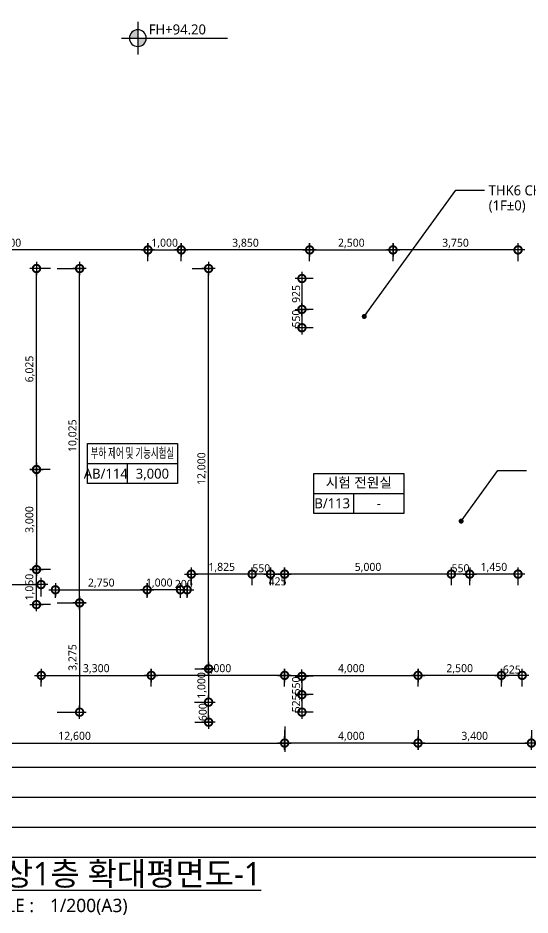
# Model space of a CAD drawing. Header units: millimetres. Extents: x 6046 to 249480, y 2179 to 57100.
# Drawn here: x 48671 to 64030, y 2179 to 29075 of the extents above; entities that cross this region are included whole.
import ezdxf
from ezdxf.enums import TextEntityAlignment as Align

# ---------------------------------------------------------------- set-up
doc = ezdxf.new("R2010")
doc.units = ezdxf.units.MM
doc.header["$LTSCALE"] = 100
doc.layers.get('DEFPOINTS').update_dxf_attribs({"color": 137})
for name, color, linetype in [('DIM1', 7, 'Continuous'), ('SYM', 6, 'Continuous'), ('SYM-LEAD', 6, 'Continuous'), ('SYM-LEVEL', 7, 'Continuous'), ('TEXT', 3, 'Continuous'), ('TEXT-NOTE', 6, 'Continuous')]:
    doc.layers.add(name, color=color, linetype=linetype)
doc.layers.add('TEMP', color=171, linetype='Continuous', plot=False)
doc.styles.add('스타일1', font='malgun.ttf')
doc.styles.add('스타일2', font='malgunbd.ttf')
doc.dimstyles.new('DIM-QD 1', dxfattribs={"dimtxt": 3, "dimasz": 1.5, "dimexe": 1, "dimexo": 0, "dimgap": 1, "dimtad": 1, "dimdec": 3, "dimdsep": 46, "dimlunit": 6, "dimtxsty": '스타일1', "dimblk1": 'ARCHTICK', "dimblk2": 'ARCHTICK', "dimsah": 1, "dimcen": 0, "dimclrd": 256, "dimclre": 256, "dimclrt": 3, "dimazin": 2, "dimtfac": 1, "dimtdec": 3, "dimtix": 1, "dimtmove": 2, "dimatfit": 3, "dimldrblk": 'ARCHTICK', "dimfxl": 1, "dimtolj": 1, "dimtzin": 0, "dimarcsym": 0})
doc.dimstyles.new('GAUN-100-I', dxfattribs={"dimscale": 100, "dimtxt": 2.4, "dimasz": 1, "dimexe": 1, "dimexo": 1, "dimgap": 0.5, "dimtad": 1, "dimdec": 0, "dimzin": 1, "dimdsep": 46, "dimlunit": 6, "dimtxsty": '스타일1', "dimblk": 'GAUN-DOT', "dimcen": -2, "dimdle": 2, "dimclrd": 256, "dimclre": 256, "dimclrt": 4, "dimadec": 0, "dimazin": 0, "dimtfac": 1, "dimtdec": 0, "dimtix": 1, "dimtmove": 2, "dimatfit": 3, "dimldrblk": 'DOTSMALL', "dimfxl": 1, "dimtolj": 1, "dimtzin": 1, "dimarcsym": 0})

# ---------------------------------------------------------------- blocks, each defined once
blk = doc.blocks.new('dwgtitle')
at = {"layer": 'SYM', "color": 3, "style": '스타일1'}
blk.add_text('SCALE :', height=4, dxfattribs=at).set_placement((12.25, -1.4))
for tag, p, height in [('%%UTITLE', (12.25, 6.59), 7), ('1/100', (34.89, -1.4), 4)]:
    blk.add_attdef(tag, p, '', height=height, dxfattribs=at)
at = {"layer": 'SYM', "color": 6, "style": '스타일2'}
blk.add_attdef('A', text='', height=10, dxfattribs=at).set_placement((4.89, 5), align=Align.MIDDLE)
blk = doc.blocks.new('room')
at = {"layer": 'TEXT-NOTE'}
for p, q in [((0, 0), (0, 12)), ((0, 12), (27, 12)), ((27, 12), (27, 0)), ((0, 6), (27, 6)), ((12, 0), (12, 6)), ((27, 0), (0, 0))]:
    blk.add_line(p, q, dxfattribs=at)
at = {"layer": 'TEXT-NOTE', "color": 3, "style": '스타일1'}
for tag, p in [('실명', (13.5, 9.28)), ('101', (5.53, 3.02)), ('2400', (19.5, 3))]:
    blk.add_attdef(tag, text='', height=3, dxfattribs=at).set_placement(p, align=Align.MIDDLE)
blk = doc.blocks.new('GAUN-DOT')
at = {"linetype": 'ByBlock'}
for p, q in [((2, 0), (-2, 0)), ((0, -2), (0, 2))]:
    blk.add_line(p, q, dxfattribs=at)
at = {"const_width": 2.25}
blk.add_lwpolyline([(0, 0.28125, 1), (0, -0.28125, 1)], format="xyb", close=True, dxfattribs=at)
blk = doc.blocks.new('*D81')
at = {"layer": 'DEFPOINTS', "color": 0, "transparency": 16777216}
for p in [(44170, 22120), (44170, 21687), (52570, 21687)]:
    blk.add_point(p, dxfattribs=at)
at = {"layer": 'DIM1', "lineweight": -2, "transparency": 16777216}
for p, q in [((44170, 21787), (44170, 22220)), ((52470, 22120), (44270, 22120)), ((52570, 21787), (52570, 22220))]:
    blk.add_line(p, q, dxfattribs=at)
at = {"layer": 'DIM1', "lineweight": -2, "transparency": 16777216, "xscale": 100, "yscale": 100, "zscale": 100, "rotation": 180}
blk.add_blockref('GAUN-DOT', (44170, 22120), dxfattribs=at)
at = {"layer": 'DIM1', "lineweight": -2, "transparency": 16777216, "xscale": 100, "yscale": 100, "zscale": 100}
blk.add_blockref('GAUN-DOT', (52570, 22120), dxfattribs=at)
at = {"layer": 'DIM1', "color": 4, "transparency": 16777216, "insert": (48370, 22314), "char_height": 240, "attachment_point": 5, "style": '스타일1'}
blk.add_mtext('\\A1;8,400', dxfattribs=at)
blk = doc.blocks.new('_DotSmall')
at = {"color": 0, "linetype": 'ByBlock', "const_width": 0.5}
blk.add_lwpolyline([(-0.0625, 0, 1), (0.0625, 0, 1)], format="xyb", close=True, dxfattribs=at)
blk = doc.blocks.new('*D82')
at = {"layer": 'DEFPOINTS', "color": 0, "transparency": 16777216}
for p in [(53570, 22120), (52570, 21687), (53570, 21687)]:
    blk.add_point(p, dxfattribs=at)
at = {"layer": 'DIM1', "lineweight": -2, "transparency": 16777216}
for p, q in [((52570, 21787), (52570, 22220)), ((52670, 22120), (53470, 22120)), ((53570, 21787), (53570, 22220))]:
    blk.add_line(p, q, dxfattribs=at)
at = {"layer": 'DIM1', "lineweight": -2, "transparency": 16777216, "xscale": 100, "yscale": 100, "zscale": 100, "rotation": 180}
blk.add_blockref('GAUN-DOT', (52570, 22120), dxfattribs=at)
at = {"layer": 'DIM1', "lineweight": -2, "transparency": 16777216, "xscale": 100, "yscale": 100, "zscale": 100}
blk.add_blockref('GAUN-DOT', (53570, 22120), dxfattribs=at)
at = {"layer": 'DIM1', "color": 4, "transparency": 16777216, "insert": (53070, 22315), "char_height": 240, "attachment_point": 5, "style": '스타일1'}
blk.add_mtext('\\A1;1,000', dxfattribs=at)
blk = doc.blocks.new('*D84')
at = {"layer": 'DEFPOINTS', "color": 0, "transparency": 16777216}
for p in [(53570, 22120), (53570, 21687), (57420, 21687)]:
    blk.add_point(p, dxfattribs=at)
at = {"layer": 'DIM1', "lineweight": -2, "transparency": 16777216}
for p, q in [((53570, 21787), (53570, 22220)), ((57320, 22120), (53670, 22120)), ((57420, 21787), (57420, 22220))]:
    blk.add_line(p, q, dxfattribs=at)
at = {"layer": 'DIM1', "lineweight": -2, "transparency": 16777216, "xscale": 100, "yscale": 100, "zscale": 100, "rotation": 180}
blk.add_blockref('GAUN-DOT', (53570, 22120), dxfattribs=at)
at = {"layer": 'DIM1', "lineweight": -2, "transparency": 16777216, "xscale": 100, "yscale": 100, "zscale": 100}
blk.add_blockref('GAUN-DOT', (57420, 22120), dxfattribs=at)
at = {"layer": 'DIM1', "color": 4, "transparency": 16777216, "insert": (55495, 22314), "char_height": 240, "attachment_point": 5, "style": '스타일1'}
blk.add_mtext('\\A1;3,850', dxfattribs=at)
blk = doc.blocks.new('*D85')
at = {"layer": 'DEFPOINTS', "color": 0, "transparency": 16777216}
for p in [(59920, 22120), (57420, 21687), (59920, 21687)]:
    blk.add_point(p, dxfattribs=at)
at = {"layer": 'DIM1', "lineweight": -2, "transparency": 16777216}
for p, q in [((57420, 21787), (57420, 22220)), ((57520, 22120), (59820, 22120)), ((59920, 21787), (59920, 22220))]:
    blk.add_line(p, q, dxfattribs=at)
at = {"layer": 'DIM1', "lineweight": -2, "transparency": 16777216, "xscale": 100, "yscale": 100, "zscale": 100, "rotation": 180}
blk.add_blockref('GAUN-DOT', (57420, 22120), dxfattribs=at)
at = {"layer": 'DIM1', "lineweight": -2, "transparency": 16777216, "xscale": 100, "yscale": 100, "zscale": 100}
blk.add_blockref('GAUN-DOT', (59920, 22120), dxfattribs=at)
at = {"layer": 'DIM1', "color": 4, "transparency": 16777216, "insert": (58670, 22314), "char_height": 240, "attachment_point": 5, "style": '스타일1'}
blk.add_mtext('\\A1;2,500', dxfattribs=at)
blk = doc.blocks.new('*D86')
at = {"layer": 'DEFPOINTS', "color": 0, "transparency": 16777216}
for p in [(59920, 22120), (59920, 21687), (63670, 21687)]:
    blk.add_point(p, dxfattribs=at)
at = {"layer": 'DIM1', "lineweight": -2, "transparency": 16777216}
for p, q in [((59920, 21787), (59920, 22220)), ((63570, 22120), (60020, 22120)), ((63670, 21787), (63670, 22220))]:
    blk.add_line(p, q, dxfattribs=at)
at = {"layer": 'DIM1', "lineweight": -2, "transparency": 16777216, "xscale": 100, "yscale": 100, "zscale": 100, "rotation": 180}
blk.add_blockref('GAUN-DOT', (59920, 22120), dxfattribs=at)
at = {"layer": 'DIM1', "lineweight": -2, "transparency": 16777216, "xscale": 100, "yscale": 100, "zscale": 100}
blk.add_blockref('GAUN-DOT', (63670, 22120), dxfattribs=at)
at = {"layer": 'DIM1', "color": 4, "transparency": 16777216, "insert": (61795, 22314), "char_height": 240, "attachment_point": 5, "style": '스타일1'}
blk.add_mtext('\\A1;3,750', dxfattribs=at)
blk = doc.blocks.new('*D87')
at = {"layer": 'DEFPOINTS', "color": 0, "transparency": 16777216}
for p in [(49745, 21562), (50521, 21562), (49745, 11537)]:
    blk.add_point(p, dxfattribs=at)
at = {"layer": 'DIM1', "lineweight": -2, "transparency": 16777216}
for p, q in [((49845, 21562), (50621, 21562)), ((50521, 11637), (50521, 21462)), ((49845, 11537), (50621, 11537))]:
    blk.add_line(p, q, dxfattribs=at)
at = {"layer": 'DIM1', "lineweight": -2, "transparency": 16777216, "xscale": 100, "yscale": 100, "zscale": 100}
for p, rotation in [((50521, 21562), 90), ((50521, 11537), 270)]:
    blk.add_blockref('GAUN-DOT', p, dxfattribs=dict(at, rotation=rotation))
at = {"layer": 'DIM1', "color": 4, "transparency": 16777216, "insert": (50326, 16550), "char_height": 240, "attachment_point": 5, "rotation": 90, "style": '스타일1'}
blk.add_mtext('\\A1;10,025', dxfattribs=at)
blk = doc.blocks.new('*D88')
at = {"layer": 'DEFPOINTS', "color": 0, "transparency": 16777216}
for p in [(49745, 11537), (49745, 8262), (50521, 8262)]:
    blk.add_point(p, dxfattribs=at)
at = {"layer": 'DIM1', "lineweight": -2, "transparency": 16777216}
for p, q in [((49845, 11537), (50621, 11537)), ((50521, 11437), (50521, 8362)), ((49845, 8262), (50621, 8262))]:
    blk.add_line(p, q, dxfattribs=at)
at = {"layer": 'DIM1', "lineweight": -2, "transparency": 16777216, "xscale": 100, "yscale": 100, "zscale": 100}
for p, rotation in [((50521, 11537), 90), ((50521, 8262), 270)]:
    blk.add_blockref('GAUN-DOT', p, dxfattribs=dict(at, rotation=rotation))
at = {"layer": 'DIM1', "color": 4, "transparency": 16777216, "insert": (50327, 9900), "char_height": 240, "attachment_point": 5, "rotation": 90, "style": '스타일1'}
blk.add_mtext('\\A1;3,275', dxfattribs=at)
blk = doc.blocks.new('*D89')
at = {"layer": 'DEFPOINTS', "color": 0, "transparency": 16777216}
for p in [(53745, 11931), (53545, 11587), (53745, 11587)]:
    blk.add_point(p, dxfattribs=at)
at = {"layer": 'DIM1', "lineweight": -2, "transparency": 16777216}
for p, q in [((53445, 11931), (53345, 11931)), ((53545, 11687), (53545, 12031)), ((53545, 11931), (53745, 11931)), ((53745, 11687), (53745, 12031)), ((53845, 11931), (53945, 11931))]:
    blk.add_line(p, q, dxfattribs=at)
at = {"layer": 'DIM1', "lineweight": -2, "transparency": 16777216, "xscale": 100, "yscale": 100, "zscale": 100}
blk.add_blockref('GAUN-DOT', (53545, 11931), dxfattribs=at)
at = {"layer": 'DIM1', "lineweight": -2, "transparency": 16777216, "xscale": 100, "yscale": 100, "zscale": 100, "rotation": 180}
blk.add_blockref('GAUN-DOT', (53745, 11931), dxfattribs=at)
at = {"layer": 'DIM1', "color": 4, "transparency": 16777216, "insert": (53645, 12105), "char_height": 240, "attachment_point": 5, "style": '스타일1'}
blk.add_mtext('\\A1;200', dxfattribs=at)
blk = doc.blocks.new('*D90')
at = {"layer": 'DEFPOINTS', "color": 0, "transparency": 16777216}
for p in [(52545, 11931), (52545, 11587), (53545, 11587)]:
    blk.add_point(p, dxfattribs=at)
at = {"layer": 'DIM1', "lineweight": -2, "transparency": 16777216}
for p, q in [((52545, 11687), (52545, 12031)), ((53445, 11931), (52645, 11931)), ((53545, 11687), (53545, 12031))]:
    blk.add_line(p, q, dxfattribs=at)
at = {"layer": 'DIM1', "lineweight": -2, "transparency": 16777216, "xscale": 100, "yscale": 100, "zscale": 100, "rotation": 180}
blk.add_blockref('GAUN-DOT', (52545, 11931), dxfattribs=at)
at = {"layer": 'DIM1', "lineweight": -2, "transparency": 16777216, "xscale": 100, "yscale": 100, "zscale": 100}
blk.add_blockref('GAUN-DOT', (53545, 11931), dxfattribs=at)
at = {"layer": 'DIM1', "color": 4, "transparency": 16777216, "insert": (52908, 12126), "char_height": 240, "attachment_point": 5, "style": '스타일1'}
blk.add_mtext('\\A1;1,000', dxfattribs=at)
blk = doc.blocks.new('*D91')
at = {"layer": 'DEFPOINTS', "color": 0, "transparency": 16777216}
for p in [(52545, 11931), (49795, 11587), (52545, 11587)]:
    blk.add_point(p, dxfattribs=at)
at = {"layer": 'DIM1', "lineweight": -2, "transparency": 16777216}
for p, q in [((49795, 11687), (49795, 12031)), ((49895, 11931), (52445, 11931)), ((52545, 11687), (52545, 12031))]:
    blk.add_line(p, q, dxfattribs=at)
at = {"layer": 'DIM1', "lineweight": -2, "transparency": 16777216, "xscale": 100, "yscale": 100, "zscale": 100, "rotation": 180}
blk.add_blockref('GAUN-DOT', (49795, 11931), dxfattribs=at)
at = {"layer": 'DIM1', "lineweight": -2, "transparency": 16777216, "xscale": 100, "yscale": 100, "zscale": 100}
blk.add_blockref('GAUN-DOT', (52545, 11931), dxfattribs=at)
at = {"layer": 'DIM1', "color": 4, "transparency": 16777216, "insert": (51170, 12125), "char_height": 240, "attachment_point": 5, "style": '스타일1'}
blk.add_mtext('\\A1;2,750', dxfattribs=at)
blk = doc.blocks.new('*D92')
at = {"layer": 'DEFPOINTS', "color": 0, "transparency": 16777216}
for p in [(53870, 8562), (54389, 8562), (53877, 7962)]:
    blk.add_point(p, dxfattribs=at)
at = {"layer": 'DIM1', "lineweight": -2, "transparency": 16777216}
for p, q in [((54389, 8662), (54389, 8762)), ((53970, 8562), (54489, 8562)), ((54389, 7962), (54389, 8562)), ((53977, 7962), (54489, 7962)), ((54389, 7862), (54389, 7762))]:
    blk.add_line(p, q, dxfattribs=at)
at = {"layer": 'DIM1', "lineweight": -2, "transparency": 16777216, "xscale": 100, "yscale": 100, "zscale": 100}
for p, rotation in [((54389, 8562), 270), ((54389, 7962), 90)]:
    blk.add_blockref('GAUN-DOT', p, dxfattribs=dict(at, rotation=rotation))
at = {"layer": 'DIM1', "color": 4, "transparency": 16777216, "insert": (54215, 8262), "char_height": 240, "attachment_point": 5, "rotation": 90, "style": '스타일1'}
blk.add_mtext('\\A1;600', dxfattribs=at)
blk = doc.blocks.new('*D93')
at = {"layer": 'DEFPOINTS', "color": 0, "transparency": 16777216}
for p in [(53877, 9562), (53870, 8562), (54389, 8562)]:
    blk.add_point(p, dxfattribs=at)
at = {"layer": 'DIM1', "lineweight": -2, "transparency": 16777216}
for p, q in [((53977, 9562), (54489, 9562)), ((54389, 9462), (54389, 8662)), ((53970, 8562), (54489, 8562))]:
    blk.add_line(p, q, dxfattribs=at)
at = {"layer": 'DIM1', "lineweight": -2, "transparency": 16777216, "xscale": 100, "yscale": 100, "zscale": 100}
for p, rotation in [((54389, 9562), 90), ((54389, 8562), 270)]:
    blk.add_blockref('GAUN-DOT', p, dxfattribs=dict(at, rotation=rotation))
at = {"layer": 'DIM1', "color": 4, "transparency": 16777216, "insert": (54194, 9062), "char_height": 240, "attachment_point": 5, "rotation": 90, "style": '스타일1'}
blk.add_mtext('\\A1;1,000', dxfattribs=at)
blk = doc.blocks.new('*D94')
at = {"layer": 'DEFPOINTS', "color": 0, "transparency": 16777216}
for p in [(53793, 21562), (54389, 21562), (53877, 9562)]:
    blk.add_point(p, dxfattribs=at)
at = {"layer": 'DIM1', "lineweight": -2, "transparency": 16777216}
for p, q in [((53893, 21562), (54489, 21562)), ((54389, 9662), (54389, 21462)), ((53977, 9562), (54489, 9562))]:
    blk.add_line(p, q, dxfattribs=at)
at = {"layer": 'DIM1', "lineweight": -2, "transparency": 16777216, "xscale": 100, "yscale": 100, "zscale": 100}
for p, rotation in [((54389, 21562), 90), ((54389, 9562), 270)]:
    blk.add_blockref('GAUN-DOT', p, dxfattribs=dict(at, rotation=rotation))
at = {"layer": 'DIM1', "color": 4, "transparency": 16777216, "insert": (54194, 15562), "char_height": 240, "attachment_point": 5, "rotation": 90, "style": '스타일1'}
blk.add_mtext('\\A1;12,000', dxfattribs=at)
blk = doc.blocks.new('*D97')
at = {"layer": 'DEFPOINTS', "color": 0, "transparency": 16777216}
for p in [(44070, 7827), (56670, 7827), (56670, 7336)]:
    blk.add_point(p, dxfattribs=at)
at = {"layer": 'DIM1', "lineweight": -2, "transparency": 16777216}
for p, q in [((44070, 7727), (44070, 7236)), ((56670, 7727), (56670, 7236)), ((44170, 7336), (56570, 7336))]:
    blk.add_line(p, q, dxfattribs=at)
at = {"layer": 'DIM1', "lineweight": -2, "transparency": 16777216, "xscale": 100, "yscale": 100, "zscale": 100, "rotation": 180}
blk.add_blockref('GAUN-DOT', (44070, 7336), dxfattribs=at)
at = {"layer": 'DIM1', "lineweight": -2, "transparency": 16777216, "xscale": 100, "yscale": 100, "zscale": 100}
blk.add_blockref('GAUN-DOT', (56670, 7336), dxfattribs=at)
at = {"layer": 'DIM1', "color": 4, "transparency": 16777216, "insert": (50370, 7531), "char_height": 240, "attachment_point": 5, "style": '스타일1'}
blk.add_mtext('\\A1;12,600', dxfattribs=at)
blk = doc.blocks.new('*D98')
at = {"layer": 'DEFPOINTS', "color": 0, "transparency": 16777216}
for p in [(56670, 7827), (60670, 7827), (56670, 7336)]:
    blk.add_point(p, dxfattribs=at)
at = {"layer": 'DIM1', "lineweight": -2, "transparency": 16777216}
for p, q in [((56670, 7727), (56670, 7236)), ((60670, 7727), (60670, 7236)), ((60570, 7336), (56770, 7336))]:
    blk.add_line(p, q, dxfattribs=at)
at = {"layer": 'DIM1', "lineweight": -2, "transparency": 16777216, "xscale": 100, "yscale": 100, "zscale": 100, "rotation": 180}
blk.add_blockref('GAUN-DOT', (56670, 7336), dxfattribs=at)
at = {"layer": 'DIM1', "lineweight": -2, "transparency": 16777216, "xscale": 100, "yscale": 100, "zscale": 100}
blk.add_blockref('GAUN-DOT', (60670, 7336), dxfattribs=at)
at = {"layer": 'DIM1', "color": 4, "transparency": 16777216, "insert": (58670, 7531), "char_height": 240, "attachment_point": 5, "style": '스타일1'}
blk.add_mtext('\\A1;4,000', dxfattribs=at)
blk = doc.blocks.new('*D109')
at = {"layer": 'DEFPOINTS', "color": 0, "transparency": 16777216}
for p in [(60670, 7827), (64070, 7827), (64070, 7336)]:
    blk.add_point(p, dxfattribs=at)
at = {"layer": 'DIM1', "lineweight": -2, "transparency": 16777216}
for p, q in [((60670, 7727), (60670, 7236)), ((64070, 7727), (64070, 7236)), ((60770, 7336), (63970, 7336))]:
    blk.add_line(p, q, dxfattribs=at)
at = {"layer": 'DIM1', "lineweight": -2, "transparency": 16777216, "xscale": 100, "yscale": 100, "zscale": 100, "rotation": 180}
blk.add_blockref('GAUN-DOT', (60670, 7336), dxfattribs=at)
at = {"layer": 'DIM1', "lineweight": -2, "transparency": 16777216, "xscale": 100, "yscale": 100, "zscale": 100}
blk.add_blockref('GAUN-DOT', (64070, 7336), dxfattribs=at)
at = {"layer": 'DIM1', "color": 4, "transparency": 16777216, "insert": (62370, 7531), "char_height": 240, "attachment_point": 5, "style": '스타일1'}
blk.add_mtext('\\A1;3,400', dxfattribs=at)
blk = doc.blocks.new('LEVEL1')
at = {"layer": 'SYM-LEVEL'}
h = blk.add_hatch(color=6, dxfattribs=at)
edge = h.paths.add_edge_path()
edge.add_ellipse((4.87, 0), major_axis=(1.77, 1.77), ratio=1, start_angle=405, end_angle=495)
edge.add_line((2.37, 0), (4.87, 0))
edge.add_line((4.87, 0), (4.87, 2.5))
edge = h.paths.add_edge_path()
edge.add_ellipse((4.87, 0), major_axis=(1.77, 1.77), ratio=1, start_angle=225, end_angle=315)
edge.add_line((7.37, 0), (4.87, 0))
edge.add_line((4.87, 0), (4.87, -2.5))
at = {"layer": 'SYM-LEVEL', "color": 6}
for p, q in [((4.87, 4.87), (4.87, -4.87)), ((0, 0), (9.74, 0)), ((9.07, 0), (31.8, 0))]:
    blk.add_line(p, q, dxfattribs=at)
blk.add_ellipse((4.87, 0), major_axis=(1.77, 1.77), ratio=1, start_param=5.497787, end_param=11.780972, dxfattribs=at)
at = {"layer": 'SYM-LEVEL', "color": 3, "style": '스타일1'}
for tag, p in [('1층-바닥마감', (8.16, 1.11)), ('EL-+100', (8.16, -3.93))]:
    blk.add_attdef(tag, p, '', height=3, dxfattribs=at)
blk = doc.blocks.new('*D124')
at = {"layer": 'DEFPOINTS', "color": 0, "transparency": 16777216}
for p in [(63170, 9365), (63170, 8931), (63795, 8931)]:
    blk.add_point(p, dxfattribs=at)
at = {"layer": 'DIM1', "lineweight": -2, "transparency": 16777216}
for p, q in [((63170, 9031), (63170, 9465)), ((63795, 9031), (63795, 9465)), ((63695, 9365), (63270, 9365))]:
    blk.add_line(p, q, dxfattribs=at)
at = {"layer": 'DIM1', "lineweight": -2, "transparency": 16777216, "xscale": 100, "yscale": 100, "zscale": 100, "rotation": 180}
blk.add_blockref('GAUN-DOT', (63170, 9365), dxfattribs=at)
at = {"layer": 'DIM1', "lineweight": -2, "transparency": 16777216, "xscale": 100, "yscale": 100, "zscale": 100}
blk.add_blockref('GAUN-DOT', (63795, 9365), dxfattribs=at)
at = {"layer": 'DIM1', "color": 4, "transparency": 16777216, "insert": (63483, 9539), "char_height": 240, "attachment_point": 5, "style": '스타일1'}
blk.add_mtext('\\A1;625', dxfattribs=at)
blk = doc.blocks.new('*D125')
at = {"layer": 'DEFPOINTS', "color": 0, "transparency": 16777216}
for p in [(60670, 9365), (60670, 8931), (63170, 8931)]:
    blk.add_point(p, dxfattribs=at)
at = {"layer": 'DIM1', "lineweight": -2, "transparency": 16777216}
for p, q in [((60670, 9031), (60670, 9465)), ((63170, 9031), (63170, 9465)), ((63070, 9365), (60770, 9365))]:
    blk.add_line(p, q, dxfattribs=at)
at = {"layer": 'DIM1', "lineweight": -2, "transparency": 16777216, "xscale": 100, "yscale": 100, "zscale": 100, "rotation": 180}
blk.add_blockref('GAUN-DOT', (60670, 9365), dxfattribs=at)
at = {"layer": 'DIM1', "lineweight": -2, "transparency": 16777216, "xscale": 100, "yscale": 100, "zscale": 100}
blk.add_blockref('GAUN-DOT', (63170, 9365), dxfattribs=at)
at = {"layer": 'DIM1', "color": 4, "transparency": 16777216, "insert": (61920, 9559), "char_height": 240, "attachment_point": 5, "style": '스타일1'}
blk.add_mtext('\\A1;2,500', dxfattribs=at)
blk = doc.blocks.new('*D126')
at = {"layer": 'DEFPOINTS', "color": 0, "transparency": 16777216}
for p in [(60670, 9365), (56670, 8931), (60670, 8931)]:
    blk.add_point(p, dxfattribs=at)
at = {"layer": 'DIM1', "lineweight": -2, "transparency": 16777216}
for p, q in [((56670, 9031), (56670, 9465)), ((60670, 9031), (60670, 9465)), ((56770, 9365), (60570, 9365))]:
    blk.add_line(p, q, dxfattribs=at)
at = {"layer": 'DIM1', "lineweight": -2, "transparency": 16777216, "xscale": 100, "yscale": 100, "zscale": 100, "rotation": 180}
blk.add_blockref('GAUN-DOT', (56670, 9365), dxfattribs=at)
at = {"layer": 'DIM1', "lineweight": -2, "transparency": 16777216, "xscale": 100, "yscale": 100, "zscale": 100}
blk.add_blockref('GAUN-DOT', (60670, 9365), dxfattribs=at)
at = {"layer": 'DIM1', "color": 4, "transparency": 16777216, "insert": (58670, 9559), "char_height": 240, "attachment_point": 5, "style": '스타일1'}
blk.add_mtext('\\A1;4,000', dxfattribs=at)
blk = doc.blocks.new('*D127')
at = {"layer": 'DEFPOINTS', "color": 0, "transparency": 16777216}
for p in [(52670, 9365), (52670, 8931), (56670, 8931)]:
    blk.add_point(p, dxfattribs=at)
at = {"layer": 'DIM1', "lineweight": -2, "transparency": 16777216}
for p, q in [((52670, 9031), (52670, 9465)), ((56670, 9031), (56670, 9465)), ((56570, 9365), (52770, 9365))]:
    blk.add_line(p, q, dxfattribs=at)
at = {"layer": 'DIM1', "lineweight": -2, "transparency": 16777216, "xscale": 100, "yscale": 100, "zscale": 100, "rotation": 180}
blk.add_blockref('GAUN-DOT', (52670, 9365), dxfattribs=at)
at = {"layer": 'DIM1', "lineweight": -2, "transparency": 16777216, "xscale": 100, "yscale": 100, "zscale": 100}
blk.add_blockref('GAUN-DOT', (56670, 9365), dxfattribs=at)
at = {"layer": 'DIM1', "color": 4, "transparency": 16777216, "insert": (54670, 9559), "char_height": 240, "attachment_point": 5, "style": '스타일1'}
blk.add_mtext('\\A1;4,000', dxfattribs=at)
blk = doc.blocks.new('*D128')
at = {"layer": 'DEFPOINTS', "color": 0, "transparency": 16777216}
for p in [(52670, 9365), (49370, 8931), (52670, 8931)]:
    blk.add_point(p, dxfattribs=at)
at = {"layer": 'DIM1', "lineweight": -2, "transparency": 16777216}
for p, q in [((49370, 9031), (49370, 9465)), ((52670, 9031), (52670, 9465)), ((49470, 9365), (52570, 9365))]:
    blk.add_line(p, q, dxfattribs=at)
at = {"layer": 'DIM1', "lineweight": -2, "transparency": 16777216, "xscale": 100, "yscale": 100, "zscale": 100, "rotation": 180}
blk.add_blockref('GAUN-DOT', (49370, 9365), dxfattribs=at)
at = {"layer": 'DIM1', "lineweight": -2, "transparency": 16777216, "xscale": 100, "yscale": 100, "zscale": 100}
blk.add_blockref('GAUN-DOT', (52670, 9365), dxfattribs=at)
at = {"layer": 'DIM1', "color": 4, "transparency": 16777216, "insert": (51020, 9559), "char_height": 240, "attachment_point": 5, "style": '스타일1'}
blk.add_mtext('\\A1;3,300', dxfattribs=at)
blk = doc.blocks.new('*D269')
at = {"layer": 'DEFPOINTS', "color": 0, "transparency": 16777216}
for p in [(49227, 12537), (49747, 12537), (49745, 11487)]:
    blk.add_point(p, dxfattribs=at)
at = {"layer": 'DIM1', "lineweight": -2, "transparency": 16777216}
for p, q in [((49647, 12537), (49127, 12537)), ((49227, 11587), (49227, 12437)), ((49645, 11487), (49127, 11487))]:
    blk.add_line(p, q, dxfattribs=at)
at = {"layer": 'DIM1', "lineweight": -2, "transparency": 16777216, "xscale": 100, "yscale": 100, "zscale": 100}
for p, rotation in [((49227, 12537), 90), ((49227, 11487), 270)]:
    blk.add_blockref('GAUN-DOT', p, dxfattribs=dict(at, rotation=rotation))
at = {"layer": 'DIM1', "color": 4, "transparency": 16777216, "insert": (49032, 12012), "char_height": 240, "attachment_point": 5, "rotation": 90, "style": '스타일1'}
blk.add_mtext('\\A1;1,050', dxfattribs=at)
blk = doc.blocks.new('*D270')
at = {"layer": 'DEFPOINTS', "color": 0, "transparency": 16777216}
for p in [(49742, 15537), (49227, 12537), (49747, 12537)]:
    blk.add_point(p, dxfattribs=at)
at = {"layer": 'DIM1', "lineweight": -2, "transparency": 16777216}
for p, q in [((49642, 15537), (49127, 15537)), ((49227, 15437), (49227, 12637)), ((49647, 12537), (49127, 12537))]:
    blk.add_line(p, q, dxfattribs=at)
at = {"layer": 'DIM1', "lineweight": -2, "transparency": 16777216, "xscale": 100, "yscale": 100, "zscale": 100}
for p, rotation in [((49227, 15537), 90), ((49227, 12537), 270)]:
    blk.add_blockref('GAUN-DOT', p, dxfattribs=dict(at, rotation=rotation))
at = {"layer": 'DIM1', "color": 4, "transparency": 16777216, "insert": (49033, 14037), "char_height": 240, "attachment_point": 5, "rotation": 90, "style": '스타일1'}
blk.add_mtext('\\A1;3,000', dxfattribs=at)
blk = doc.blocks.new('_ARCHTICK')
at = {"color": 0, "linetype": 'ByBlock', "const_width": 0.15}
blk.add_lwpolyline([(-0.5, -0.5), (0.5, 0.5)], dxfattribs=at)
blk = doc.blocks.new('*D282')
at = {"layer": 'DEFPOINTS', "color": 0, "transparency": 16777216}
for p in [(61670, 12401), (61670, 11967), (62220, 11967)]:
    blk.add_point(p, dxfattribs=at)
at = {"layer": 'DIM1', "lineweight": -2, "transparency": 16777216}
for p, q in [((61570, 12401), (61470, 12401)), ((61670, 12067), (61670, 12501)), ((62220, 12401), (61670, 12401)), ((62220, 12067), (62220, 12501)), ((62320, 12401), (62420, 12401))]:
    blk.add_line(p, q, dxfattribs=at)
at = {"layer": 'DIM1', "lineweight": -2, "transparency": 16777216, "xscale": 100, "yscale": 100, "zscale": 100}
blk.add_blockref('GAUN-DOT', (61670, 12401), dxfattribs=at)
at = {"layer": 'DIM1', "lineweight": -2, "transparency": 16777216, "xscale": 100, "yscale": 100, "zscale": 100, "rotation": 180}
blk.add_blockref('GAUN-DOT', (62220, 12401), dxfattribs=at)
at = {"layer": 'DIM1', "color": 4, "transparency": 16777216, "insert": (61945, 12575), "char_height": 240, "attachment_point": 5, "style": '스타일1'}
blk.add_mtext('\\A1;550', dxfattribs=at)
blk = doc.blocks.new('*D283')
at = {"layer": 'DEFPOINTS', "color": 0, "transparency": 16777216}
for p in [(49227, 21562), (49745, 21562), (49742, 15537)]:
    blk.add_point(p, dxfattribs=at)
at = {"layer": 'DIM1', "lineweight": -2, "transparency": 16777216}
for p, q in [((49645, 21562), (49127, 21562)), ((49227, 15637), (49227, 21462)), ((49642, 15537), (49127, 15537))]:
    blk.add_line(p, q, dxfattribs=at)
at = {"layer": 'DIM1', "lineweight": -2, "transparency": 16777216, "xscale": 100, "yscale": 100, "zscale": 100}
for p, rotation in [((49227, 21562), 90), ((49227, 15537), 270)]:
    blk.add_blockref('GAUN-DOT', p, dxfattribs=dict(at, rotation=rotation))
at = {"layer": 'DIM1', "color": 4, "transparency": 16777216, "insert": (49033, 18550), "char_height": 240, "attachment_point": 5, "rotation": 90, "style": '스타일1'}
blk.add_mtext('\\A1;6,025', dxfattribs=at)
blk = doc.blocks.new('*D349')
at = {"layer": 'DEFPOINTS', "color": 0, "transparency": 16777216}
for p in [(49364, 12087), (32870, 11631), (49364, 11631)]:
    blk.add_point(p, dxfattribs=at)
at = {"layer": 'DIM1', "lineweight": -2, "transparency": 16777216}
for p, q in [((32870, 11731), (32870, 12187)), ((49364, 11731), (49364, 12187)), ((32970, 12087), (49264, 12087))]:
    blk.add_line(p, q, dxfattribs=at)
at = {"layer": 'DIM1', "lineweight": -2, "transparency": 16777216, "xscale": 100, "yscale": 100, "zscale": 100, "rotation": 180}
blk.add_blockref('GAUN-DOT', (32870, 12087), dxfattribs=at)
at = {"layer": 'DIM1', "lineweight": -2, "transparency": 16777216, "xscale": 100, "yscale": 100, "zscale": 100}
blk.add_blockref('GAUN-DOT', (49364, 12087), dxfattribs=at)
at = {"layer": 'DIM1', "color": 4, "transparency": 16777216, "insert": (41117, 12282), "char_height": 240, "attachment_point": 5, "style": '스타일1'}
blk.add_mtext('\\A1;16,494', dxfattribs=at)
blk = doc.blocks.new('*D491')
at = {"layer": 'DEFPOINTS', "color": 0, "transparency": 16777216}
for p in [(56670, 12401), (56670, 11967), (61670, 11967)]:
    blk.add_point(p, dxfattribs=at)
at = {"layer": 'DIM1', "lineweight": -2, "transparency": 16777216}
for p, q in [((56670, 12067), (56670, 12501)), ((61570, 12401), (56770, 12401)), ((61670, 12067), (61670, 12501))]:
    blk.add_line(p, q, dxfattribs=at)
at = {"layer": 'DIM1', "lineweight": -2, "transparency": 16777216, "xscale": 100, "yscale": 100, "zscale": 100, "rotation": 180}
blk.add_blockref('GAUN-DOT', (56670, 12401), dxfattribs=at)
at = {"layer": 'DIM1', "lineweight": -2, "transparency": 16777216, "xscale": 100, "yscale": 100, "zscale": 100}
blk.add_blockref('GAUN-DOT', (61670, 12401), dxfattribs=at)
at = {"layer": 'DIM1', "color": 4, "transparency": 16777216, "insert": (59170, 12595), "char_height": 240, "attachment_point": 5, "style": '스타일1'}
blk.add_mtext('\\A1;5,000', dxfattribs=at)
blk = doc.blocks.new('*D492')
at = {"layer": 'DEFPOINTS', "color": 0, "transparency": 16777216}
for p in [(55695, 12401), (55695, 11967), (56245, 11967)]:
    blk.add_point(p, dxfattribs=at)
at = {"layer": 'DIM1', "lineweight": -2, "transparency": 16777216}
for p, q in [((55595, 12401), (55495, 12401)), ((55695, 12067), (55695, 12501)), ((56245, 12401), (55695, 12401)), ((56245, 12067), (56245, 12501)), ((56345, 12401), (56445, 12401))]:
    blk.add_line(p, q, dxfattribs=at)
at = {"layer": 'DIM1', "lineweight": -2, "transparency": 16777216, "xscale": 100, "yscale": 100, "zscale": 100}
blk.add_blockref('GAUN-DOT', (55695, 12401), dxfattribs=at)
at = {"layer": 'DIM1', "lineweight": -2, "transparency": 16777216, "xscale": 100, "yscale": 100, "zscale": 100, "rotation": 180}
blk.add_blockref('GAUN-DOT', (56245, 12401), dxfattribs=at)
at = {"layer": 'DIM1', "color": 4, "transparency": 16777216, "insert": (55970, 12575), "char_height": 240, "attachment_point": 5, "style": '스타일1'}
blk.add_mtext('\\A1;550', dxfattribs=at)
blk = doc.blocks.new('*D493')
at = {"layer": 'DEFPOINTS', "color": 0, "transparency": 16777216}
for p in [(56245, 12401), (56245, 11967), (56670, 11967)]:
    blk.add_point(p, dxfattribs=at)
at = {"layer": 'DIM1', "lineweight": -2, "transparency": 16777216}
for p, q in [((56245, 12067), (56245, 12501)), ((56570, 12401), (56345, 12401)), ((56670, 12067), (56670, 12501))]:
    blk.add_line(p, q, dxfattribs=at)
at = {"layer": 'DIM1', "lineweight": -2, "transparency": 16777216, "xscale": 100, "yscale": 100, "zscale": 100, "rotation": 180}
blk.add_blockref('GAUN-DOT', (56245, 12401), dxfattribs=at)
at = {"layer": 'DIM1', "lineweight": -2, "transparency": 16777216, "xscale": 100, "yscale": 100, "zscale": 100}
blk.add_blockref('GAUN-DOT', (56670, 12401), dxfattribs=at)
at = {"layer": 'DIM1', "color": 4, "transparency": 16777216, "insert": (56458, 12183), "char_height": 240, "attachment_point": 5, "style": '스타일1'}
blk.add_mtext('\\A1;425', dxfattribs=at)
blk = doc.blocks.new('*D494')
at = {"layer": 'DEFPOINTS', "color": 0, "transparency": 16777216}
for p in [(62220, 12401), (62220, 11967), (63670, 11967)]:
    blk.add_point(p, dxfattribs=at)
at = {"layer": 'DIM1', "lineweight": -2, "transparency": 16777216}
for p, q in [((62220, 12067), (62220, 12501)), ((63570, 12401), (62320, 12401)), ((63670, 12067), (63670, 12501))]:
    blk.add_line(p, q, dxfattribs=at)
at = {"layer": 'DIM1', "lineweight": -2, "transparency": 16777216, "xscale": 100, "yscale": 100, "zscale": 100, "rotation": 180}
blk.add_blockref('GAUN-DOT', (62220, 12401), dxfattribs=at)
at = {"layer": 'DIM1', "lineweight": -2, "transparency": 16777216, "xscale": 100, "yscale": 100, "zscale": 100}
blk.add_blockref('GAUN-DOT', (63670, 12401), dxfattribs=at)
at = {"layer": 'DIM1', "color": 4, "transparency": 16777216, "insert": (62945, 12596), "char_height": 240, "attachment_point": 5, "style": '스타일1'}
blk.add_mtext('\\A1;1,450', dxfattribs=at)
blk = doc.blocks.new('*D495')
at = {"layer": 'DEFPOINTS', "color": 0, "transparency": 16777216}
for p in [(53870, 12401), (53870, 11967), (55695, 11967)]:
    blk.add_point(p, dxfattribs=at)
at = {"layer": 'DIM1', "lineweight": -2, "transparency": 16777216}
for p, q in [((53870, 12067), (53870, 12501)), ((55595, 12401), (53970, 12401)), ((55695, 12067), (55695, 12501))]:
    blk.add_line(p, q, dxfattribs=at)
at = {"layer": 'DIM1', "lineweight": -2, "transparency": 16777216, "xscale": 100, "yscale": 100, "zscale": 100, "rotation": 180}
blk.add_blockref('GAUN-DOT', (53870, 12401), dxfattribs=at)
at = {"layer": 'DIM1', "lineweight": -2, "transparency": 16777216, "xscale": 100, "yscale": 100, "zscale": 100}
blk.add_blockref('GAUN-DOT', (55695, 12401), dxfattribs=at)
at = {"layer": 'DIM1', "color": 4, "transparency": 16777216, "insert": (54783, 12596), "char_height": 240, "attachment_point": 5, "style": '스타일1'}
blk.add_mtext('\\A1;1,825', dxfattribs=at)
blk = doc.blocks.new('*D496')
at = {"layer": 'DEFPOINTS', "color": 0, "transparency": 16777216}
for p in [(57622, 21262), (57188, 20337), (57622, 20337)]:
    blk.add_point(p, dxfattribs=at)
at = {"layer": 'DIM1', "lineweight": -2, "transparency": 16777216}
for p, q in [((57522, 21262), (57088, 21262)), ((57188, 21162), (57188, 20437)), ((57522, 20337), (57088, 20337))]:
    blk.add_line(p, q, dxfattribs=at)
at = {"layer": 'DIM1', "lineweight": -2, "transparency": 16777216, "xscale": 100, "yscale": 100, "zscale": 100}
for p, rotation in [((57188, 21262), 90), ((57188, 20337), 270)]:
    blk.add_blockref('GAUN-DOT', p, dxfattribs=dict(at, rotation=rotation))
at = {"layer": 'DIM1', "color": 4, "transparency": 16777216, "insert": (57014, 20800), "char_height": 240, "attachment_point": 5, "rotation": 90, "style": '스타일1'}
blk.add_mtext('\\A1;925', dxfattribs=at)
blk = doc.blocks.new('*D497')
at = {"layer": 'DEFPOINTS', "color": 0, "transparency": 16777216}
for p in [(57622, 20337), (57188, 19787), (57622, 19787)]:
    blk.add_point(p, dxfattribs=at)
at = {"layer": 'DIM1', "lineweight": -2, "transparency": 16777216}
for p, q in [((57188, 20437), (57188, 20537)), ((57522, 20337), (57088, 20337)), ((57188, 20337), (57188, 19787)), ((57522, 19787), (57088, 19787)), ((57188, 19687), (57188, 19587))]:
    blk.add_line(p, q, dxfattribs=at)
at = {"layer": 'DIM1', "lineweight": -2, "transparency": 16777216, "xscale": 100, "yscale": 100, "zscale": 100}
for p, rotation in [((57188, 20337), 270), ((57188, 19787), 90)]:
    blk.add_blockref('GAUN-DOT', p, dxfattribs=dict(at, rotation=rotation))
at = {"layer": 'DIM1', "color": 4, "transparency": 16777216, "insert": (57014, 20062), "char_height": 240, "attachment_point": 5, "rotation": 90, "style": '스타일1'}
blk.add_mtext('\\A1;550', dxfattribs=at)
blk = doc.blocks.new('*D498')
at = {"layer": 'DEFPOINTS', "color": 0, "transparency": 16777216}
for p in [(57622, 9337), (57188, 8787), (57622, 8787)]:
    blk.add_point(p, dxfattribs=at)
at = {"layer": 'DIM1', "lineweight": -2, "transparency": 16777216}
for p, q in [((57188, 9437), (57188, 9537)), ((57522, 9337), (57088, 9337)), ((57188, 9337), (57188, 8787)), ((57522, 8787), (57088, 8787)), ((57188, 8687), (57188, 8587))]:
    blk.add_line(p, q, dxfattribs=at)
at = {"layer": 'DIM1', "lineweight": -2, "transparency": 16777216, "xscale": 100, "yscale": 100, "zscale": 100}
for p, rotation in [((57188, 9337), 270), ((57188, 8787), 90)]:
    blk.add_blockref('GAUN-DOT', p, dxfattribs=dict(at, rotation=rotation))
at = {"layer": 'DIM1', "color": 4, "transparency": 16777216, "insert": (57014, 9062), "char_height": 240, "attachment_point": 5, "rotation": 90, "style": '스타일1'}
blk.add_mtext('\\A1;550', dxfattribs=at)
blk = doc.blocks.new('*D499')
at = {"layer": 'DEFPOINTS', "color": 0, "transparency": 16777216}
for p in [(57622, 8787), (57188, 8262), (57622, 8262)]:
    blk.add_point(p, dxfattribs=at)
at = {"layer": 'DIM1', "lineweight": -2, "transparency": 16777216}
for p, q in [((57188, 8887), (57188, 8987)), ((57522, 8787), (57088, 8787)), ((57188, 8787), (57188, 8262)), ((57522, 8262), (57088, 8262)), ((57188, 8162), (57188, 8062))]:
    blk.add_line(p, q, dxfattribs=at)
at = {"layer": 'DIM1', "lineweight": -2, "transparency": 16777216, "xscale": 100, "yscale": 100, "zscale": 100}
for p, rotation in [((57188, 8787), 270), ((57188, 8262), 90)]:
    blk.add_blockref('GAUN-DOT', p, dxfattribs=dict(at, rotation=rotation))
at = {"layer": 'DIM1', "color": 4, "transparency": 16777216, "insert": (57014, 8525), "char_height": 240, "attachment_point": 5, "rotation": 90, "style": '스타일1'}
blk.add_mtext('\\A1;525', dxfattribs=at)

msp = doc.modelspace()

# ---------------------------------------------------------------- linework, layer by layer
at = {"layer": 'DIM1'}
msp.add_line((56670.4, 7827.2), (56670.4, 7072.7), dxfattribs=at)
at = {"layer": 'TEMP'}
for points in [[(28132.4, 55500), (72450, 55500), (72450, 3900), (28132.4, 3900)], [(29032.4, 54600), (71550, 54600), (71550, 4800), (29032.4, 4800)], [(29932.4, 53700), (70650, 53700), (70650, 5700), (29932.4, 5700)], [(30832.4, 52800), (67750, 52800), (67750, 6600), (30832.4, 6600)], [(30832.4, 52800), (69750, 52800), (69750, 6600), (30832.4, 6600)]]:
    msp.add_lwpolyline(points, close=True, dxfattribs=at)

# ---------------------------------------------------------------- block references
at = {"layer": 'SYM', "xscale": 100, "yscale": 100, "zscale": 100}
msp.add_blockref('dwgtitle', (46140.9, 2407.4, -0.5), dxfattribs=at).add_auto_attribs({'%%UTITLE': '%%U지상1층 확대평면도-1', '1/100': '1/200(A3)', 'A': '1'})
at = {"layer": 'SYM-LEVEL'}
ref = msp.add_blockref('LEVEL1', (51779.6, 28469.8), dxfattribs=dict(at, xscale=100, yscale=100, zscale=100))
ref.add_attrib('1층-바닥마감', 'FH+94.20', (52595.3, 28580.4), dxfattribs={"color": 3, "height": 300, "style": '스타일1'})
at = {"layer": 'TEXT-NOTE'}
ref = msp.add_blockref('room', (50753, 15112.6), dxfattribs=dict(at, xscale=100, yscale=100, zscale=100))
ref.add_attrib('2400', '3,000', dxfattribs={"color": 3, "height": 300, "style": '스타일1'}).set_placement((52703, 15412.6), align=Align.MIDDLE_CENTER)
ref.add_attrib('101', 'AB/114', dxfattribs={"color": 3, "height": 300, "style": '스타일1'}).set_placement((51305.7, 15414.4), align=Align.MIDDLE)
ref.add_attrib('실명', '부하 제어 및 기능시험실', dxfattribs={"color": 3, "height": 300, "style": '스타일1', "width": 0.6}).set_placement((52103, 16040.8), align=Align.MIDDLE)
ref = msp.add_blockref('room', (57544.3, 14221.8), dxfattribs=dict(at, xscale=100, yscale=100, zscale=100))
ref.add_attrib('2400', '-', dxfattribs={"color": 3, "height": 300, "style": '스타일1'}).set_placement((59494.3, 14521.8), align=Align.MIDDLE_CENTER)
ref.add_attrib('101', 'B/113', dxfattribs={"color": 3, "height": 300, "style": '스타일1'}).set_placement((58096.9, 14523.6), align=Align.MIDDLE)
ref.add_attrib('실명', '시험 전원실', dxfattribs={"color": 3, "height": 300, "style": '스타일1'}).set_placement((58894.3, 15150), align=Align.MIDDLE)

# ---------------------------------------------------------------- texts
at = {"layer": 'TEXT', "color": 3, "style": '스타일1'}
for s, p in [('THK6 CHECKED PALTE', (62789.4, 23754.7, -0.5)), ('(1F±0)', (62789.4, 23304.7, -0.5))]:
    msp.add_text(s, height=300, dxfattribs=at).set_placement(p)

# ---------------------------------------------------------------- dimensions: what is measured, and where the dimension line sits
at = {"layer": 'DIM1'}
for base, p1, p2, angle, picture, middle in [((44170.4, 22119.8), (52570.4, 21687.2), (44170.4, 21687.2), 180, '*D81', (48370.4, 22314)), ((53570.4, 22119.8), (57420.4, 21687.2), (53570.4, 21687.2), 180, '*D84', (55495.4, 22314)), ((59920.4, 22119.8), (63670.4, 21687.2), (59920.4, 21687.2), 180, '*D86', (61795.4, 22314)), ((49226.7, 21562.2), (49742.5, 15537.2), (49745.4, 21562.2), 90, '*D283', (49032.6, 18549.7)), ((50521.1, 21562.2), (49745.4, 11537.2), (49745.4, 21562.2), 90, '*D87', (50326.4, 16549.7)), ((54388.7, 21562.2), (53877.4, 9562.2), (53793.4, 21562.2), 90, '*D94', (54194, 15562.2)), ((57188.1, 20337.2), (57621.9, 21262.2), (57621.9, 20337.2), 270, '*D496', (57014.1, 20799.7)), ((57188.1, 19787.2), (57621.9, 20337.2), (57621.9, 19787.2), 270, '*D497', (57014.1, 20062.2)), ((49226.7, 12537.2), (49742.5, 15537.2), (49747, 12537.2), 270, '*D270', (49032.6, 14037.2)), ((49226.7, 12537.2), (49745.4, 11487.2), (49747, 12537.2), 90, '*D269', (49032, 12012.2)), ((53870.4, 12401), (55695.4, 11967.1), (53870.4, 11967.1), 180, '*D495', (54782.9, 12595.7)), ((55695.4, 12401), (56245.4, 11967.1), (55695.4, 11967.1), 180, '*D492', (55970.4, 12575)), ((56670.4, 12401), (61670.4, 11967.1), (56670.4, 11967.1), 180, '*D491', (59170.4, 12595.1)), ((61670.4, 12401), (62220.4, 11967.1), (61670.4, 11967.1), 180, '*D282', (61945.4, 12575)), ((62220.4, 12401), (63670.4, 11967.1), (62220.4, 11967.1), 180, '*D494', (62945.4, 12595.7)), ((50521.1, 8262.2), (49745.4, 11537.2), (49745.4, 8262.2), 270, '*D88', (50327, 9899.7)), ((52670.4, 9364.8), (56670.4, 8931), (52670.4, 8931), 180, '*D127', (54670.4, 9559)), ((54388.7, 8562.2), (53877.4, 9562.2), (53870.4, 8562.2), 270, '*D93', (54194, 9062.2)), ((60670.4, 9364.8), (63170.4, 8931), (60670.4, 8931), 180, '*D125', (61920.4, 9559)), ((63170.4, 9364.8), (63795.4, 8931), (63170.4, 8931), 180, '*D124', (63482.9, 9538.8)), ((57188.1, 8787.2), (57621.9, 9337.2), (57621.9, 8787.2), 270, '*D498', (57014.1, 9062.2)), ((57188.1, 8262.2), (57621.9, 8787.2), (57621.9, 8262.2), 270, '*D499', (57014.1, 8524.7)), ((54388.7, 8562.2), (53877.4, 7962.2), (53870.4, 8562.2), 90, '*D92', (54214.8, 8262.2)), ((56670.4, 7336.4), (60670.4, 7827.2), (56670.4, 7827.2), 180, '*D98', (58670.4, 7530.5))]:
    dim = msp.add_linear_dim(base=base, p1=p1, p2=p2, angle=angle, dimstyle='GAUN-100-I', dxfattribs=at)
    dim.commit()
    dim.dimension.update_dxf_attribs({"geometry": picture, "text_midpoint": middle})
for base, p1, p2, picture, middle in [((53570.4, 22119.8), (52570.4, 21687.2), (53570.4, 21687.2), '*D82', (53070.4, 22314.6)), ((59920.4, 22119.8), (57420.4, 21687.2), (59920.4, 21687.2), '*D85', (58670.4, 22314)), ((49364.3, 12086.8), (32870.4, 11631.3), (49364.3, 11631.3), '*D349', (41117.3, 12281.6)), ((52545.4, 11931.2), (49795.4, 11587.2), (52545.4, 11587.2), '*D91', (51170.4, 12125.3)), ((53745.4, 11931.2), (53545.4, 11587.2), (53745.4, 11587.2), '*D89', (53645.4, 12105.2)), ((52670.4, 9364.8), (49370.4, 8931), (52670.4, 8931), '*D128', (51020.4, 9559)), ((60670.4, 9364.8), (56670.4, 8931), (60670.4, 8931), '*D126', (58670.4, 9559)), ((56670.4, 7336.4), (44070.4, 7827.2), (56670.4, 7827.2), '*D97', (50370.4, 7531.2)), ((64070.4, 7336.4), (60670.4, 7827.2), (64070.4, 7827.2), '*D109', (62370.4, 7530.5))]:
    dim = msp.add_linear_dim(base=base, p1=p1, p2=p2, dimstyle='GAUN-100-I', dxfattribs=at)
    dim.commit()
    dim.dimension.update_dxf_attribs({"geometry": picture, "text_midpoint": middle})
for base, p1, p2, picture, middle in [((56245.4, 12401), (56670.4, 11967.1), (56245.4, 11967.1), '*D493', (56457.9, 12183.1)), ((52545.4, 11931.2), (53545.4, 11587.2), (52545.4, 11587.2), '*D90', (52907.7, 12125.9))]:
    dim = msp.add_linear_dim(base=base, p1=p1, p2=p2, angle=180, dimstyle='GAUN-100-I', dxfattribs=at)
    dim.commit()
    dim.dimension.update_dxf_attribs({"geometry": picture, "text_midpoint": middle, "dimtype": 160})

# ---------------------------------------------------------------- leaders
at = {"layer": 'SYM-LEAD'}
for points in [[(59057.8, 20124.3, -0.5), (61807.8, 23910, -0.5), (62664.3, 23910, -0.5)], [(61963.1, 13990, -0.5), (63063.1, 15504.3, -0.5), (63919.6, 15504.3, -0.5)]]:
    msp.add_leader(points, dimstyle='DIM-QD 1', override={"dimscale": 100, "dimasz": 1.5, "dimtad": 0, "dimclrd": 6, "dimldrblk": 'DOT'}, dxfattribs=at)

doc.saveas('drawing.dxf')
